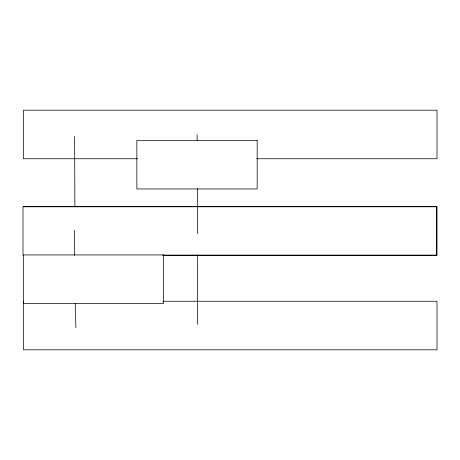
<?xml version="1.0" encoding="UTF-8"?>
<svg xmlns="http://www.w3.org/2000/svg" width="460" height="460" viewBox="0 0 460 460"><rect width="100%" height="100%" fill="white"/><g stroke="black" fill="none" stroke-linecap="round" stroke-linejoin="round"><path stroke-width="0.69" d="M137.609 158.746L23.448 158.746L23.448 110.199L437 110.199L437 158.746L256.789 158.746M23.448 206.574L437 206.574L437 255.122L162.736 255.122M163.007 255.323L436.551 255.323L436.551 206.776L23 206.776L23 255.323M162.736 301.254L437 301.254L437 349.801L23.448 349.801L23.448 301.254M75.245 303.312L75.906 327.669M197.093 134.682L197.15 140.346M74.618 136.413L74.882 207.046M197.34 254.897L197.501 324.398M197.386 188.669L197.386 233.605M74.629 230.299L74.629 255.346M257.169 140.403L136.867 140.403L136.867 188.956L257.169 188.956L257.169 140.403M163.467 254.938L23.385 254.938L23.385 303.491L163.467 303.491L163.467 254.938"/></g></svg>
